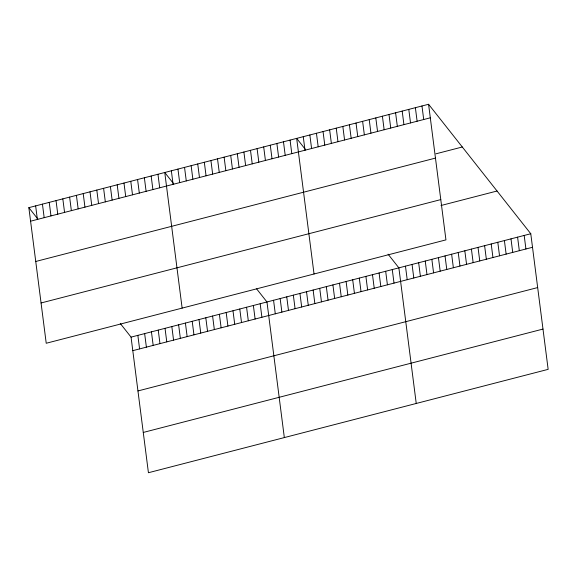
<?xml version="1.0" encoding="UTF-8"?>
<svg xmlns="http://www.w3.org/2000/svg" width="577" height="577" viewBox="0 0 577 577"><rect width="100%" height="100%" fill="white"/><g stroke="black" fill="none" stroke-linecap="round" stroke-linejoin="round"><path stroke-width="0.87" d="M428.574 104.271L445.942 239.881L46.225 343.257L28.85 207.648L428.574 104.271L530.775 233.743L548.15 369.352L148.426 472.729L131.058 337.119L120.261 323.452M30.588 221.193L430.305 117.816M435.916 153.821L462.3 146.998M35.745 261.475L435.469 158.098M41.061 302.975L440.785 199.599M440.987 205.513L497.049 191.016M131.058 337.119L530.775 233.743M132.789 350.665L532.513 247.288M137.953 390.946L537.67 287.57M143.269 432.447L542.993 329.07M305.659 149.775L296.665 138.386L314.039 273.996M388.076 254.183L398.873 267.858L416.241 403.467M173.749 183.89L164.755 172.501L182.13 308.111M256.621 288.868L266.963 301.973L284.331 437.582M28.85 207.648L37.844 219.044M524.183 235.452L525.921 248.997M517.591 237.154L519.322 250.699M510.991 238.864L512.729 252.409M504.399 240.566L506.13 254.111M497.8 242.275L499.538 255.82M491.207 243.977L492.938 257.522M484.608 245.687L486.346 259.232M478.016 247.389L479.747 260.934M471.416 249.098L473.154 262.643M464.824 250.8L466.562 264.345M458.232 252.51L459.963 266.055M451.632 254.212L453.371 267.757M445.04 255.921L446.771 269.466M421.975 105.973L423.713 119.518M438.441 257.623L440.179 271.168M415.382 107.683L417.113 121.228M431.848 259.333L433.579 272.878M408.783 109.385L410.521 122.93M425.249 261.035L426.987 274.58M402.191 111.094L403.929 124.639M418.657 262.744L420.388 276.289M395.598 112.796L397.329 126.341M412.057 264.446L413.796 277.991M388.999 114.506L390.737 128.051M405.465 266.156L407.203 279.701M382.407 116.208L384.138 129.753M375.807 117.917L377.546 131.462M392.273 269.567L394.012 283.112M369.215 119.619L370.946 133.164M385.681 271.269L387.412 284.814M362.616 121.329L364.354 134.874M379.082 272.979L380.82 286.524M356.023 123.031L357.762 136.576M372.49 274.681L374.221 288.226M349.424 124.74L351.162 138.285M365.89 276.39L367.628 289.935M342.832 126.442L344.57 139.987M359.298 278.092L361.029 291.637M336.24 128.152L337.971 141.697M352.698 279.802L354.437 293.347M329.64 129.854L331.378 143.399M346.106 281.504L347.844 295.049M323.048 131.563L324.779 145.108M339.514 283.213L341.245 296.758M316.448 133.265L318.187 146.81M332.915 284.915L334.653 298.46M309.856 134.975L311.587 148.52M326.322 286.625L328.053 300.17M303.257 136.677L304.995 150.222M319.723 288.327L321.461 301.872M313.131 290.036L314.862 303.581M290.065 140.088L291.803 153.633M306.531 291.738L308.269 305.283M283.473 141.798L285.211 155.343M299.939 293.441L301.677 306.993M276.881 143.5L278.612 157.045M293.34 295.15L295.078 308.695M270.281 145.209L272.019 158.754M286.747 296.852L288.486 310.404M263.689 146.911L265.42 160.456M280.155 298.561L281.886 312.107M257.09 148.621L258.828 162.166M273.556 300.264L275.294 313.816M250.497 150.323L252.228 163.868M243.898 152.032L245.636 165.577M260.169 303.733L261.9 317.278M237.306 153.734L239.044 167.28M253.368 305.485L255.106 319.031M230.706 155.444L232.444 168.989M246.574 307.245L248.312 320.79M224.114 157.146L225.852 170.691M239.78 309.005L241.518 322.55M217.522 158.855L219.253 172.4M232.985 310.758L234.724 324.303M210.922 160.557L212.661 174.103M226.191 312.518L227.922 326.063M204.33 162.267L206.061 175.812M219.397 314.277L221.128 327.823M197.731 163.969L199.469 177.514M212.596 316.03L214.334 329.575M191.138 165.678L192.869 179.223M205.801 317.79L207.54 331.335M184.539 167.38L186.277 180.926M199.007 319.55L200.746 333.095M177.947 169.09L179.685 182.635M192.213 321.302L193.951 334.848M171.355 170.792L173.086 184.337M185.419 323.062L187.15 336.607M178.625 324.822L180.356 338.367M157.961 174.254L159.699 187.799M171.831 326.575L173.562 340.12M151.167 176.014L152.898 189.559M165.029 328.335L166.767 341.88M144.373 177.774L146.104 191.319M158.235 330.094L159.973 343.64M137.571 179.526L139.309 193.071M151.441 331.847L153.179 345.392M130.777 181.286L132.515 194.831M144.647 333.607L146.385 347.152M123.983 183.046L125.721 196.591M137.853 335.367L139.584 348.912M117.189 184.799L118.927 198.344M110.395 186.559L112.126 200.104M103.6 188.318L105.331 201.863M96.806 190.071L98.537 203.616M90.005 191.831L91.743 205.376M83.211 193.591L84.949 207.136M76.416 195.343L78.155 208.888M69.622 197.103L71.36 210.648M62.828 198.863L64.559 212.408M56.034 200.616L57.765 214.161M49.233 202.376L50.971 215.921M42.438 204.135L44.177 217.68M35.644 205.888L37.382 219.433"/></g></svg>
